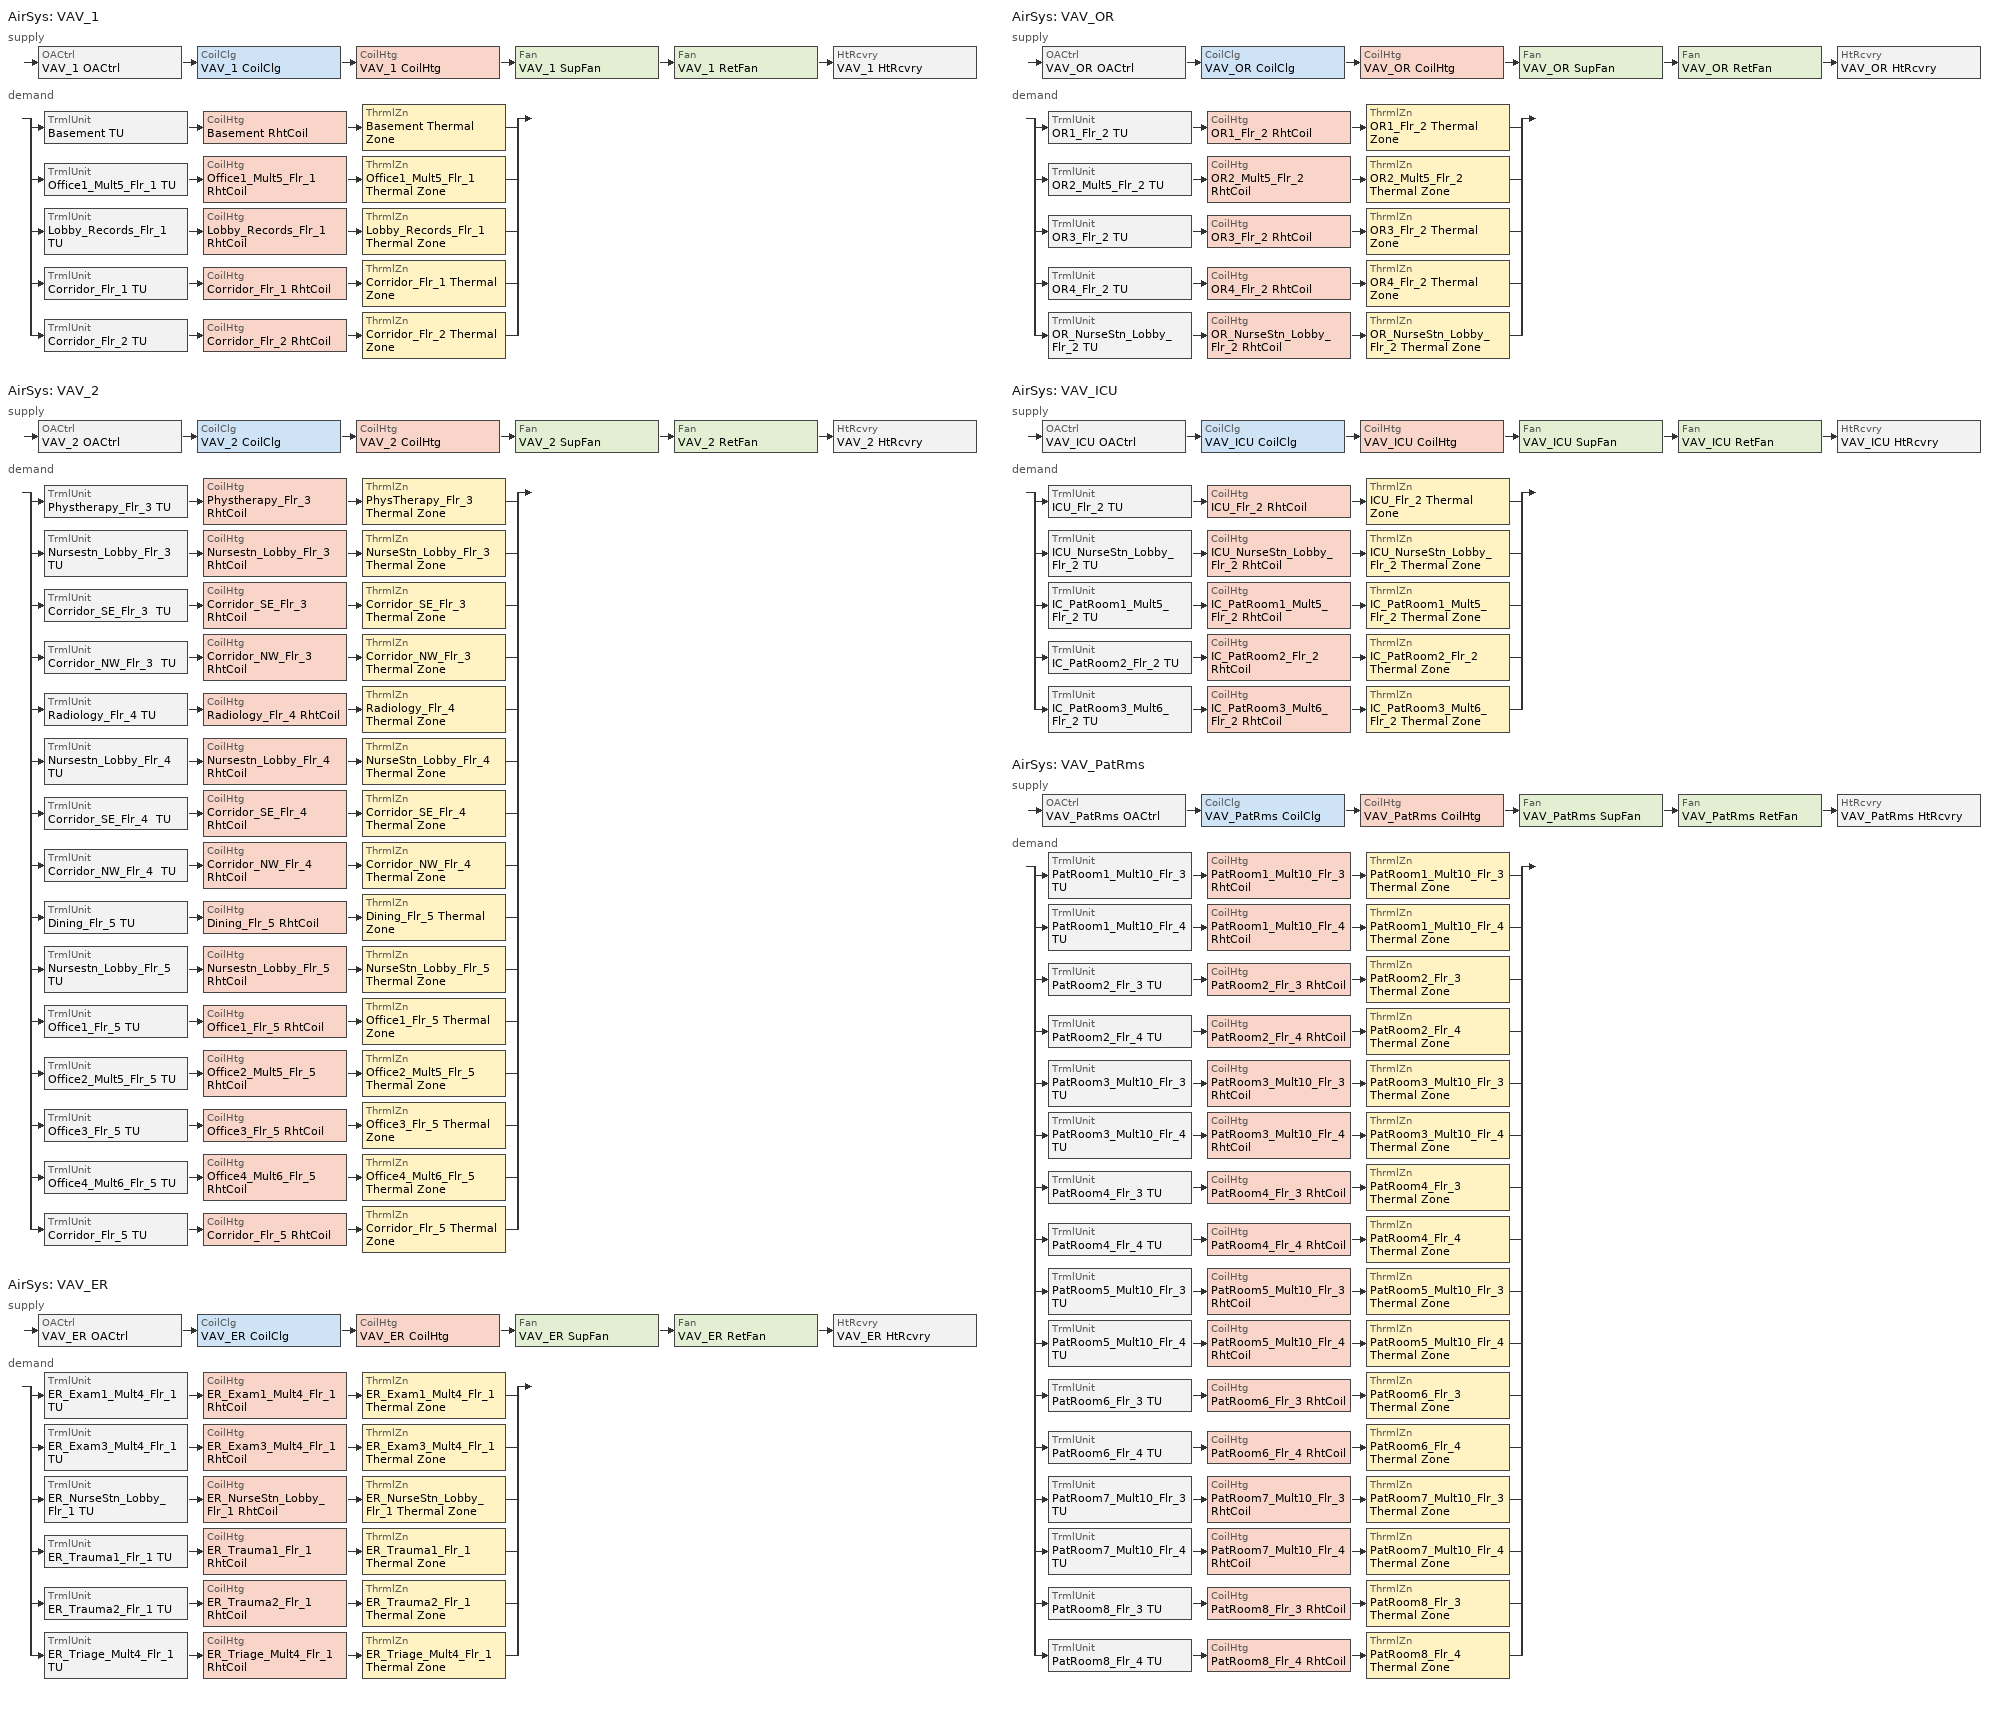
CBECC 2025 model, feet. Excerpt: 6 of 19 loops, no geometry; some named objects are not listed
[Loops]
AirSys 'VAV_1'
 supply: OACtrl 'VAV_1 OACtrl' > CoilClg 'VAV_1 CoilClg' > CoilHtg 'VAV_1 CoilHtg' > Fan 'VAV_1 SupFan' > Fan 'VAV_1 RetFan' > HtRcvry 'VAV_1 HtRcvry'
 demand: split
  | TrmlUnit 'Basement TU' > CoilHtg 'Basement RhtCoil' > ThrmlZn 'Basement Thermal Zone'
  | TrmlUnit 'Office1_Mult5_Flr_1 TU' > CoilHtg 'Office1_Mult5_Flr_1 RhtCoil' > ThrmlZn 'Office1_Mult5_Flr_1 Thermal Zone'
  | TrmlUnit 'Lobby_Records_Flr_1  TU' > CoilHtg 'Lobby_Records_Flr_1 RhtCoil' > ThrmlZn 'Lobby_Records_Flr_1 Thermal Zone'
  | TrmlUnit 'Corridor_Flr_1 TU' > CoilHtg 'Corridor_Flr_1 RhtCoil' > ThrmlZn 'Corridor_Flr_1 Thermal Zone'
  | TrmlUnit 'Corridor_Flr_2 TU' > CoilHtg 'Corridor_Flr_2 RhtCoil' > ThrmlZn 'Corridor_Flr_2 Thermal Zone'
AirSys 'VAV_2'
 supply: OACtrl 'VAV_2 OACtrl' > CoilClg 'VAV_2 CoilClg' > CoilHtg 'VAV_2 CoilHtg' > Fan 'VAV_2 SupFan' > Fan 'VAV_2 RetFan' > HtRcvry 'VAV_2 HtRcvry'
 demand: split
  | TrmlUnit 'Phystherapy_Flr_3 TU' > CoilHtg 'Phystherapy_Flr_3 RhtCoil' > ThrmlZn 'PhysTherapy_Flr_3 Thermal Zone'
  | TrmlUnit 'Nursestn_Lobby_Flr_3 TU' > CoilHtg 'Nursestn_Lobby_Flr_3 RhtCoil' > ThrmlZn 'NurseStn_Lobby_Flr_3 Thermal Zone'
  | TrmlUnit 'Corridor_SE_Flr_3  TU' > CoilHtg 'Corridor_SE_Flr_3 RhtCoil' > ThrmlZn 'Corridor_SE_Flr_3 Thermal Zone'
  | TrmlUnit 'Corridor_NW_Flr_3  TU' > CoilHtg 'Corridor_NW_Flr_3 RhtCoil' > ThrmlZn 'Corridor_NW_Flr_3 Thermal Zone'
  | TrmlUnit 'Radiology_Flr_4 TU' > CoilHtg 'Radiology_Flr_4 RhtCoil' > ThrmlZn 'Radiology_Flr_4 Thermal Zone'
  | TrmlUnit 'Nursestn_Lobby_Flr_4 TU' > CoilHtg 'Nursestn_Lobby_Flr_4 RhtCoil' > ThrmlZn 'NurseStn_Lobby_Flr_4 Thermal Zone'
  | TrmlUnit 'Corridor_SE_Flr_4  TU' > CoilHtg 'Corridor_SE_Flr_4 RhtCoil' > ThrmlZn 'Corridor_SE_Flr_4 Thermal Zone'
  | TrmlUnit 'Corridor_NW_Flr_4  TU' > CoilHtg 'Corridor_NW_Flr_4 RhtCoil' > ThrmlZn 'Corridor_NW_Flr_4 Thermal Zone'
  | TrmlUnit 'Dining_Flr_5 TU' > CoilHtg 'Dining_Flr_5 RhtCoil' > ThrmlZn 'Dining_Flr_5 Thermal Zone'
  | TrmlUnit 'Nursestn_Lobby_Flr_5 TU' > CoilHtg 'Nursestn_Lobby_Flr_5 RhtCoil' > ThrmlZn 'NurseStn_Lobby_Flr_5 Thermal Zone'
  | TrmlUnit 'Office1_Flr_5 TU' > CoilHtg 'Office1_Flr_5 RhtCoil' > ThrmlZn 'Office1_Flr_5 Thermal Zone'
  | TrmlUnit 'Office2_Mult5_Flr_5 TU' > CoilHtg 'Office2_Mult5_Flr_5 RhtCoil' > ThrmlZn 'Office2_Mult5_Flr_5 Thermal Zone'
  | TrmlUnit 'Office3_Flr_5 TU' > CoilHtg 'Office3_Flr_5 RhtCoil' > ThrmlZn 'Office3_Flr_5 Thermal Zone'
  | TrmlUnit 'Office4_Mult6_Flr_5 TU' > CoilHtg 'Office4_Mult6_Flr_5 RhtCoil' > ThrmlZn 'Office4_Mult6_Flr_5 Thermal Zone'
  | TrmlUnit 'Corridor_Flr_5 TU' > CoilHtg 'Corridor_Flr_5 RhtCoil' > ThrmlZn 'Corridor_Flr_5 Thermal Zone'
AirSys 'VAV_ER'
 supply: OACtrl 'VAV_ER OACtrl' > CoilClg 'VAV_ER CoilClg' > CoilHtg 'VAV_ER CoilHtg' > Fan 'VAV_ER SupFan' > Fan 'VAV_ER RetFan' > HtRcvry 'VAV_ER HtRcvry'
 demand: split
  | TrmlUnit 'ER_Exam1_Mult4_Flr_1 TU' > CoilHtg 'ER_Exam1_Mult4_Flr_1 RhtCoil' > ThrmlZn 'ER_Exam1_Mult4_Flr_1 Thermal Zone'
  | TrmlUnit 'ER_Exam3_Mult4_Flr_1 TU' > CoilHtg 'ER_Exam3_Mult4_Flr_1 RhtCoil' > ThrmlZn 'ER_Exam3_Mult4_Flr_1 Thermal Zone'
  | TrmlUnit 'ER_NurseStn_Lobby_Flr_1 TU' > CoilHtg 'ER_NurseStn_Lobby_Flr_1 RhtCoil' > ThrmlZn 'ER_NurseStn_Lobby_Flr_1 Thermal Zone'
  | TrmlUnit 'ER_Trauma1_Flr_1 TU' > CoilHtg 'ER_Trauma1_Flr_1 RhtCoil' > ThrmlZn 'ER_Trauma1_Flr_1 Thermal Zone'
  | TrmlUnit 'ER_Trauma2_Flr_1 TU' > CoilHtg 'ER_Trauma2_Flr_1 RhtCoil' > ThrmlZn 'ER_Trauma2_Flr_1 Thermal Zone'
  | TrmlUnit 'ER_Triage_Mult4_Flr_1 TU' > CoilHtg 'ER_Triage_Mult4_Flr_1 RhtCoil' > ThrmlZn 'ER_Triage_Mult4_Flr_1 Thermal Zone'
AirSys 'VAV_OR'
 supply: OACtrl 'VAV_OR OACtrl' > CoilClg 'VAV_OR CoilClg' > CoilHtg 'VAV_OR CoilHtg' > Fan 'VAV_OR SupFan' > Fan 'VAV_OR RetFan' > HtRcvry 'VAV_OR HtRcvry'
 demand: split
  | TrmlUnit 'OR1_Flr_2 TU' > CoilHtg 'OR1_Flr_2 RhtCoil' > ThrmlZn 'OR1_Flr_2 Thermal Zone'
  | TrmlUnit 'OR2_Mult5_Flr_2 TU' > CoilHtg 'OR2_Mult5_Flr_2 RhtCoil' > ThrmlZn 'OR2_Mult5_Flr_2 Thermal Zone'
  | TrmlUnit 'OR3_Flr_2 TU' > CoilHtg 'OR3_Flr_2 RhtCoil' > ThrmlZn 'OR3_Flr_2 Thermal Zone'
  | TrmlUnit 'OR4_Flr_2 TU' > CoilHtg 'OR4_Flr_2 RhtCoil' > ThrmlZn 'OR4_Flr_2 Thermal Zone'
  | TrmlUnit 'OR_NurseStn_Lobby_Flr_2 TU' > CoilHtg 'OR_NurseStn_Lobby_Flr_2 RhtCoil' > ThrmlZn 'OR_NurseStn_Lobby_Flr_2 Thermal Zone'
AirSys 'VAV_ICU'
 supply: OACtrl 'VAV_ICU OACtrl' > CoilClg 'VAV_ICU CoilClg' > CoilHtg 'VAV_ICU CoilHtg' > Fan 'VAV_ICU SupFan' > Fan 'VAV_ICU RetFan' > HtRcvry 'VAV_ICU HtRcvry'
 demand: split
  | TrmlUnit 'ICU_Flr_2 TU' > CoilHtg 'ICU_Flr_2 RhtCoil' > ThrmlZn 'ICU_Flr_2 Thermal Zone'
  | TrmlUnit 'ICU_NurseStn_Lobby_Flr_2 TU' > CoilHtg 'ICU_NurseStn_Lobby_Flr_2 RhtCoil' > ThrmlZn 'ICU_NurseStn_Lobby_Flr_2 Thermal Zone'
  | TrmlUnit 'IC_PatRoom1_Mult5_Flr_2 TU' > CoilHtg 'IC_PatRoom1_Mult5_Flr_2 RhtCoil' > ThrmlZn 'IC_PatRoom1_Mult5_Flr_2 Thermal Zone'
  | TrmlUnit 'IC_PatRoom2_Flr_2 TU' > CoilHtg 'IC_PatRoom2_Flr_2 RhtCoil' > ThrmlZn 'IC_PatRoom2_Flr_2 Thermal Zone'
  | TrmlUnit 'IC_PatRoom3_Mult6_Flr_2 TU' > CoilHtg 'IC_PatRoom3_Mult6_Flr_2 RhtCoil' > ThrmlZn 'IC_PatRoom3_Mult6_Flr_2 Thermal Zone'
AirSys 'VAV_PatRms'
 supply: OACtrl 'VAV_PatRms OACtrl' > CoilClg 'VAV_PatRms CoilClg' > CoilHtg 'VAV_PatRms CoilHtg' > Fan 'VAV_PatRms SupFan' > Fan 'VAV_PatRms RetFan' > HtRcvry 'VAV_PatRms HtRcvry'
 demand: split
  | TrmlUnit 'PatRoom1_Mult10_Flr_3 TU' > CoilHtg 'PatRoom1_Mult10_Flr_3 RhtCoil' > ThrmlZn 'PatRoom1_Mult10_Flr_3 Thermal Zone'
  | TrmlUnit 'PatRoom1_Mult10_Flr_4 TU' > CoilHtg 'PatRoom1_Mult10_Flr_4 RhtCoil' > ThrmlZn 'PatRoom1_Mult10_Flr_4 Thermal Zone'
  | TrmlUnit 'PatRoom2_Flr_3 TU' > CoilHtg 'PatRoom2_Flr_3 RhtCoil' > ThrmlZn 'PatRoom2_Flr_3 Thermal Zone'
  | TrmlUnit 'PatRoom2_Flr_4 TU' > CoilHtg 'PatRoom2_Flr_4 RhtCoil' > ThrmlZn 'PatRoom2_Flr_4 Thermal Zone'
  | TrmlUnit 'PatRoom3_Mult10_Flr_3 TU' > CoilHtg 'PatRoom3_Mult10_Flr_3 RhtCoil' > ThrmlZn 'PatRoom3_Mult10_Flr_3 Thermal Zone'
  | TrmlUnit 'PatRoom3_Mult10_Flr_4 TU' > CoilHtg 'PatRoom3_Mult10_Flr_4 RhtCoil' > ThrmlZn 'PatRoom3_Mult10_Flr_4 Thermal Zone'
  | TrmlUnit 'PatRoom4_Flr_3 TU' > CoilHtg 'PatRoom4_Flr_3 RhtCoil' > ThrmlZn 'PatRoom4_Flr_3 Thermal Zone'
  | TrmlUnit 'PatRoom4_Flr_4 TU' > CoilHtg 'PatRoom4_Flr_4 RhtCoil' > ThrmlZn 'PatRoom4_Flr_4 Thermal Zone'
  | TrmlUnit 'PatRoom5_Mult10_Flr_3 TU' > CoilHtg 'PatRoom5_Mult10_Flr_3 RhtCoil' > ThrmlZn 'PatRoom5_Mult10_Flr_3 Thermal Zone'
  | TrmlUnit 'PatRoom5_Mult10_Flr_4 TU' > CoilHtg 'PatRoom5_Mult10_Flr_4 RhtCoil' > ThrmlZn 'PatRoom5_Mult10_Flr_4 Thermal Zone'
  | TrmlUnit 'PatRoom6_Flr_3 TU' > CoilHtg 'PatRoom6_Flr_3 RhtCoil' > ThrmlZn 'PatRoom6_Flr_3 Thermal Zone'
  | TrmlUnit 'PatRoom6_Flr_4 TU' > CoilHtg 'PatRoom6_Flr_4 RhtCoil' > ThrmlZn 'PatRoom6_Flr_4 Thermal Zone'
  | TrmlUnit 'PatRoom7_Mult10_Flr_3 TU' > CoilHtg 'PatRoom7_Mult10_Flr_3 RhtCoil' > ThrmlZn 'PatRoom7_Mult10_Flr_3 Thermal Zone'
  | TrmlUnit 'PatRoom7_Mult10_Flr_4 TU' > CoilHtg 'PatRoom7_Mult10_Flr_4 RhtCoil' > ThrmlZn 'PatRoom7_Mult10_Flr_4 Thermal Zone'
  | TrmlUnit 'PatRoom8_Flr_3 TU' > CoilHtg 'PatRoom8_Flr_3 RhtCoil' > ThrmlZn 'PatRoom8_Flr_3 Thermal Zone'
  | TrmlUnit 'PatRoom8_Flr_4 TU' > CoilHtg 'PatRoom8_Flr_4 RhtCoil' > ThrmlZn 'PatRoom8_Flr_4 Thermal Zone'
[AirSys] Type=VAV; CtrlSysType=DDCToZone; ReheatCtrlMthd=DualMaximum; OptStart=0; HtgDsgnSupAirTemp=65; ClgCtrl=WarmestReset; ClRstSupHi=65
VAV_1; VAV_2; VAV_ER; VAV_OR; VAV_ICU; VAV_PatRms
[AirSeg]
Name | Sys | Type
VAV_1 SupAirSeg | VAV_1 | Supply
VAV_1 RetAirSeg | VAV_1 | Return
VAV_2 SupAirSeg | VAV_2 | Supply
VAV_2 RetAirSeg | VAV_2 | Return
VAV_ER SupAirSeg | VAV_ER | Supply
VAV_ER RetAirSeg | VAV_ER | Return
VAV_OR SupAirSeg | VAV_OR | Supply
VAV_OR RetAirSeg | VAV_OR | Return
VAV_ICU SupAirSeg | VAV_ICU | Supply
VAV_ICU RetAirSeg | VAV_ICU | Return
VAV_PatRms SupAirSeg | VAV_PatRms | Supply
VAV_PatRms RetAirSeg | VAV_PatRms | Return
[CoilClg] Type=ChilledWater; FluidSegInRef=BaseChWPrimSupSeg; FluidSegOutRef=BaseChWPrimRetSeg
Name | Sys
VAV_1 CoilClg | VAV_1
VAV_2 CoilClg | VAV_2
VAV_ER CoilClg | VAV_ER
VAV_OR CoilClg | VAV_OR
VAV_ICU CoilClg | VAV_ICU
VAV_PatRms CoilClg | VAV_PatRms
[CoilHtg] Type=HotWater; FluidSegInRef=BaseHWPrimSupSeg; FluidSegOutRef=BaseHWPrimRetSeg
Name | Sys
VAV_1 CoilHtg; Basement RhtCoil; Office1_Mult5_Flr_1 RhtCoil; Lobby_Records_Flr_1 RhtCoil; Corridor_Flr_1 RhtCoil; Corridor_Flr_2 RhtCoil | VAV_1
VAV_2 CoilHtg; Phystherapy_Flr_3 RhtCoil; Nursestn_Lobby_Flr_3 RhtCoil; Corridor_SE_Flr_3 RhtCoil; Corridor_NW_Flr_3 RhtCoil; Radiology_Flr_4 RhtCoil; Nursestn_Lobby_Flr_4 RhtCoil; Corridor_SE_Flr_4 RhtCoil; Corridor_NW_Flr_4 RhtCoil; Dining_Flr_5 RhtCoil; Nursestn_Lobby_Flr_5 RhtCoil; Office1_Flr_5 RhtCoil; Office2_Mult5_Flr_5 RhtCoil; Office3_Flr_5 RhtCoil; Office4_Mult6_Flr_5 RhtCoil; Corridor_Flr_5 RhtCoil | VAV_2
VAV_ER CoilHtg; ER_Exam1_Mult4_Flr_1 RhtCoil; ER_Exam3_Mult4_Flr_1 RhtCoil; ER_NurseStn_Lobby_Flr_1 RhtCoil; ER_Trauma1_Flr_1 RhtCoil; ER_Trauma2_Flr_1 RhtCoil; ER_Triage_Mult4_Flr_1 RhtCoil | VAV_ER
VAV_OR CoilHtg; OR1_Flr_2 RhtCoil; OR2_Mult5_Flr_2 RhtCoil; OR3_Flr_2 RhtCoil; OR4_Flr_2 RhtCoil; OR_NurseStn_Lobby_Flr_2 RhtCoil | VAV_OR
VAV_ICU CoilHtg; ICU_Flr_2 RhtCoil; ICU_NurseStn_Lobby_Flr_2 RhtCoil; IC_PatRoom1_Mult5_Flr_2 RhtCoil; IC_PatRoom2_Flr_2 RhtCoil; IC_PatRoom3_Mult6_Flr_2 RhtCoil | VAV_ICU
VAV_PatRms CoilHtg; PatRoom1_Mult10_Flr_3 RhtCoil; PatRoom1_Mult10_Flr_4 RhtCoil; PatRoom2_Flr_3 RhtCoil; PatRoom2_Flr_4 RhtCoil; PatRoom3_Mult10_Flr_3 RhtCoil; PatRoom3_Mult10_Flr_4 RhtCoil; PatRoom4_Flr_3 RhtCoil; PatRoom4_Flr_4 RhtCoil; PatRoom5_Mult10_Flr_3 RhtCoil; PatRoom5_Mult10_Flr_4 RhtCoil; PatRoom6_Flr_3 RhtCoil; PatRoom6_Flr_4 RhtCoil; PatRoom7_Mult10_Flr_3 RhtCoil; PatRoom7_Mult10_Flr_4 RhtCoil; PatRoom8_Flr_3 RhtCoil; PatRoom8_Flr_4 RhtCoil | VAV_PatRms
[Fan] CtrlMthd=VariableSpeedDrive
Name | Sys | PwrIdx
VAV_1 SupFan | VAV_1 | 1.097
VAV_1 RetFan | VAV_1 | 0.449
VAV_2 SupFan | VAV_2 | 1.097
VAV_2 RetFan | VAV_2 | 0.449
VAV_ER SupFan | VAV_ER | 1.097
VAV_ER RetFan | VAV_ER | 0.449
VAV_OR SupFan | VAV_OR | 1.201
VAV_OR RetFan | VAV_OR | 0.449
VAV_ICU SupFan | VAV_ICU | 1.097
VAV_ICU RetFan | VAV_ICU | 0.449
VAV_PatRms SupFan | VAV_PatRms | 1.097
VAV_PatRms RetFan | VAV_PatRms | 0.449
[OACtrl] EconoCtrlMthd=FixedDryBulb; EconoIntegration=Integrated; EconoHiTempLockout=75
Name | Sys
VAV_1 OACtrl | VAV_1
VAV_2 OACtrl | VAV_2
VAV_ER OACtrl | VAV_ER
VAV_OR OACtrl | VAV_OR
VAV_ICU OACtrl | VAV_ICU
VAV_PatRms OACtrl | VAV_PatRms
[HtRcvry]
Name | Sys
VAV_1 HtRcvry | VAV_1
VAV_2 HtRcvry | VAV_2
VAV_ER HtRcvry | VAV_ER
VAV_OR HtRcvry | VAV_OR
VAV_ICU HtRcvry | VAV_ICU
VAV_PatRms HtRcvry | VAV_PatRms
[TrmlUnit] Type=VAVReheatBox
Name | Sys | ZnServedRef | PriAirSegRef | Cnt | PriAirFlowMin | PriAirFlowMax
Basement TU | VAV_1 | Basement Thermal Zone | VAV_1 SupAirSeg
Office1_Mult5_Flr_1 TU | VAV_1 | Office1_Mult5_Flr_1 Thermal Zone | VAV_1 SupAirSeg | 5
Lobby_Records_Flr_1  TU | VAV_1 | Lobby_Records_Flr_1 Thermal Zone | VAV_1 SupAirSeg
Corridor_Flr_1 TU | VAV_1 | Corridor_Flr_1 Thermal Zone | VAV_1 SupAirSeg |  | 2857
Corridor_Flr_2 TU | VAV_1 | Corridor_Flr_2 Thermal Zone | VAV_1 SupAirSeg |  | 2857
Phystherapy_Flr_3 TU | VAV_2 | PhysTherapy_Flr_3 Thermal Zone | VAV_2 SupAirSeg |  | 7346 | 7347
Nursestn_Lobby_Flr_3 TU | VAV_2 | NurseStn_Lobby_Flr_3 Thermal Zone | VAV_2 SupAirSeg |  | 4548
Corridor_SE_Flr_3  TU | VAV_2 | Corridor_SE_Flr_3 Thermal Zone | VAV_2 SupAirSeg |  | 2845
Corridor_NW_Flr_3  TU | VAV_2 | Corridor_NW_Flr_3 Thermal Zone | VAV_2 SupAirSeg |  | 2845
Radiology_Flr_4 TU | VAV_2 | Radiology_Flr_4 Thermal Zone | VAV_2 SupAirSeg |  | 7346 | 7347
Nursestn_Lobby_Flr_4 TU | VAV_2 | NurseStn_Lobby_Flr_4 Thermal Zone | VAV_2 SupAirSeg |  | 5007
Corridor_SE_Flr_4  TU | VAV_2 | Corridor_SE_Flr_4 Thermal Zone | VAV_2 SupAirSeg |  | 2845
Corridor_NW_Flr_4  TU | VAV_2 | Corridor_NW_Flr_4 Thermal Zone | VAV_2 SupAirSeg |  | 2845
Dining_Flr_5 TU | VAV_2 | Dining_Flr_5 Thermal Zone | VAV_2 SupAirSeg
Nursestn_Lobby_Flr_5 TU | VAV_2 | NurseStn_Lobby_Flr_5 Thermal Zone | VAV_2 SupAirSeg
Office1_Flr_5 TU | VAV_2 | Office1_Flr_5 Thermal Zone | VAV_2 SupAirSeg
Office2_Mult5_Flr_5 TU | VAV_2 | Office2_Mult5_Flr_5 Thermal Zone | VAV_2 SupAirSeg | 5
Office3_Flr_5 TU | VAV_2 | Office3_Flr_5 Thermal Zone | VAV_2 SupAirSeg
Office4_Mult6_Flr_5 TU | VAV_2 | Office4_Mult6_Flr_5 Thermal Zone | VAV_2 SupAirSeg | 6
Corridor_Flr_5 TU | VAV_2 | Corridor_Flr_5 Thermal Zone | VAV_2 SupAirSeg |  | 2519
ER_Exam1_Mult4_Flr_1 TU | VAV_ER | ER_Exam1_Mult4_Flr_1 Thermal Zone | VAV_ER SupAirSeg | 4 | 420 | 421
ER_Exam3_Mult4_Flr_1 TU | VAV_ER | ER_Exam3_Mult4_Flr_1 Thermal Zone | VAV_ER SupAirSeg | 4 | 420 | 421
ER_NurseStn_Lobby_Flr_1 TU | VAV_ER | ER_NurseStn_Lobby_Flr_1 Thermal Zone | VAV_ER SupAirSeg |  | 6203
ER_Trauma1_Flr_1 TU | VAV_ER | ER_Trauma1_Flr_1 Thermal Zone | VAV_ER SupAirSeg |  | 1049 | 1050
ER_Trauma2_Flr_1 TU | VAV_ER | ER_Trauma2_Flr_1 Thermal Zone | VAV_ER SupAirSeg |  | 1049 | 1050
ER_Triage_Mult4_Flr_1 TU | VAV_ER | ER_Triage_Mult4_Flr_1 Thermal Zone |  | 4 | 924 | 925
OR1_Flr_2 TU | VAV_OR | OR1_Flr_2 Thermal Zone | VAV_OR SupAirSeg |  | 2798.42 | 2799
OR2_Mult5_Flr_2 TU | VAV_OR | OR2_Mult5_Flr_2 Thermal Zone | VAV_OR SupAirSeg | 5 | 2798 | 2799
OR3_Flr_2 TU | VAV_OR | OR3_Flr_2 Thermal Zone | VAV_OR SupAirSeg |  | 2798 | 2799
OR4_Flr_2 TU | VAV_OR | OR4_Flr_2 Thermal Zone | VAV_OR SupAirSeg |  | 11194.4 | 11195
OR_NurseStn_Lobby_Flr_2 TU | VAV_OR | OR_NurseStn_Lobby_Flr_2 Thermal Zone | VAV_OR SupAirSeg |  | 11701 | 11702
ICU_Flr_2 TU | VAV_ICU | ICU_Flr_2 Thermal Zone | VAV_ICU SupAirSeg |  | 9308 | 9309
ICU_NurseStn_Lobby_Flr_2 TU | VAV_ICU | ICU_NurseStn_Lobby_Flr_2 Thermal Zone | VAV_ICU SupAirSeg |  | 3358
IC_PatRoom1_Mult5_Flr_2 TU | VAV_ICU | IC_PatRoom1_Mult5_Flr_2 Thermal Zone | VAV_ICU SupAirSeg | 5 | 315 | 316
IC_PatRoom2_Flr_2 TU | VAV_ICU | IC_PatRoom2_Flr_2 Thermal Zone | VAV_ICU SupAirSeg |  | 420 | 421
IC_PatRoom3_Mult6_Flr_2 TU | VAV_ICU | IC_PatRoom3_Mult6_Flr_2 Thermal Zone | VAV_ICU SupAirSeg | 6 | 315 | 316
PatRoom1_Mult10_Flr_3 TU | VAV_PatRms | PatRoom1_Mult10_Flr_3 Thermal Zone | VAV_PatRms SupAirSeg | 10 | 210 | 211
PatRoom1_Mult10_Flr_4 TU | VAV_PatRms | PatRoom1_Mult10_Flr_4 Thermal Zone | VAV_PatRms SupAirSeg | 10 | 210 | 211
PatRoom2_Flr_3 TU | VAV_PatRms | PatRoom2_Flr_3 Thermal Zone | VAV_PatRms SupAirSeg |  | 350
PatRoom2_Flr_4 TU | VAV_PatRms | PatRoom2_Flr_4 Thermal Zone | VAV_PatRms SupAirSeg |  | 350
PatRoom3_Mult10_Flr_3 TU | VAV_PatRms | PatRoom3_Mult10_Flr_3 Thermal Zone | VAV_PatRms SupAirSeg | 10 | 203 | 204
PatRoom3_Mult10_Flr_4 TU | VAV_PatRms | PatRoom3_Mult10_Flr_4 Thermal Zone |  | 10 | 203 | 204
PatRoom4_Flr_3 TU | VAV_PatRms | PatRoom4_Flr_3 Thermal Zone |  |  | 350
PatRoom4_Flr_4 TU | VAV_PatRms | PatRoom4_Flr_4 Thermal Zone |  |  | 350
PatRoom5_Mult10_Flr_3 TU | VAV_PatRms | PatRoom5_Mult10_Flr_3 Thermal Zone |  | 10 | 210 | 211
PatRoom5_Mult10_Flr_4 TU | VAV_PatRms | PatRoom5_Mult10_Flr_4 Thermal Zone |  | 10 | 210 | 211
PatRoom6_Flr_3 TU | VAV_PatRms | PatRoom6_Flr_3 Thermal Zone |  |  | 280
PatRoom6_Flr_4 TU | VAV_PatRms | PatRoom6_Flr_4 Thermal Zone |  |  | 280
PatRoom7_Mult10_Flr_3 TU | VAV_PatRms | PatRoom7_Mult10_Flr_3 Thermal Zone |  | 10 | 203 | 204
PatRoom7_Mult10_Flr_4 TU | VAV_PatRms | PatRoom7_Mult10_Flr_4 Thermal Zone |  | 10 | 203 | 204
PatRoom8_Flr_3 TU | VAV_PatRms | PatRoom8_Flr_3 Thermal Zone |  |  | 280
PatRoom8_Flr_4 TU | VAV_PatRms | PatRoom8_Flr_4 Thermal Zone |  |  | 280
